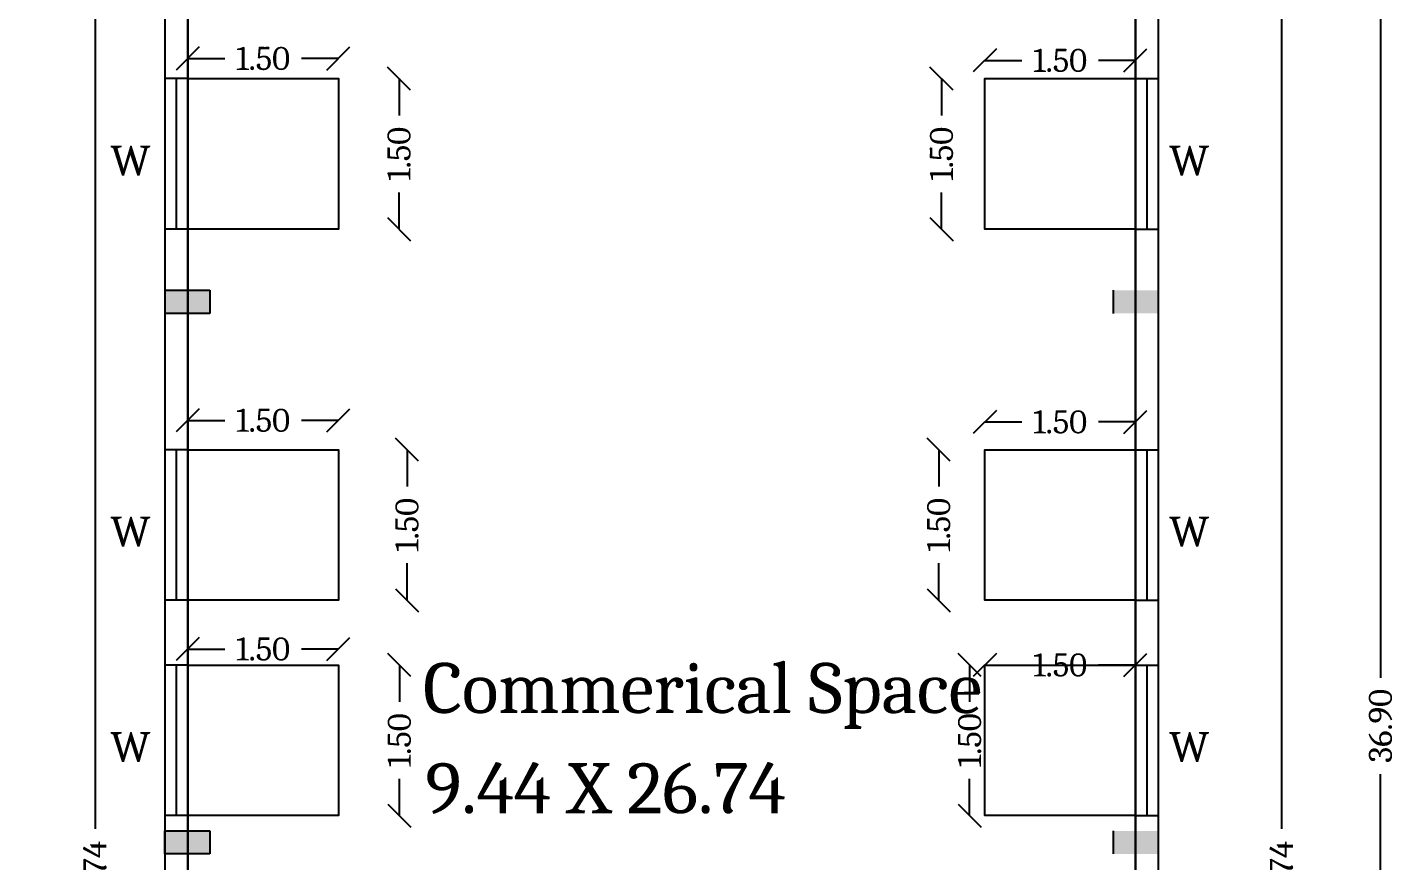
# Model space of a CAD drawing. Header units: metres. Extents: x 54 to 230, y 9 to 104.
# Drawn here: x 103.3 to 116.93, y 47.22 to 55.53 of the extents above; entities that cross this region are included whole.
import ezdxf

# ---------------------------------------------------------------- set-up
doc = ezdxf.new("R2010")
doc.units = ezdxf.units.M
doc.header["$MEASUREMENT"] = 0
for name, color, linetype in [('BLK_1_FLR_1_ROOM_2_LIGHT_VENTILATION_16', 2, 'Continuous'), ('BLK_1_FLR_1_ROOM_2_LIGHT_VENTILATION_17', 2, 'Continuous'), ('BLK_1_FLR_1_ROOM_2_LIGHT_VENTILATION_18', 2, 'Continuous'), ('BLK_1_FLR_1_ROOM_2_LIGHT_VENTILATION_6', 2, 'Continuous'), ('BLK_1_FLR_1_ROOM_2_LIGHT_VENTILATION_7', 2, 'Continuous'), ('BLK_1_FLR_1_ROOM_2_LIGHT_VENTILATION_8', 2, 'Continuous'), ('BLK_1_FLR_2_BLT_UP_AREA', 18, 'Continuous'), ('BLK_1_FLR_2_REGULAR_ROOM', 7, 'Continuous')]:
    doc.layers.add(name, color=color, linetype=linetype)
doc.styles.get("Standard").update_dxf_attribs({"font": 'Cambria.ttf'})
doc.dimstyles.get("Standard").update_dxf_attribs({"dimtxt": 0.23, "dimasz": 0.23, "dimexe": 0.18, "dimexo": 0.0625, "dimgap": 0.09, "dimtad": 0, "dimzin": 0, "dimdsep": 46, "dimtxsty": 'Standard', "dimblk": 'OBLIQUE', "dimcen": 0.09, "dimse1": 1, "dimse2": 1, "dimadec": 0, "dimazin": 0, "dimtfac": 1, "dimtofl": 0, "dimtmove": 0, "dimatfit": 3, "dimldrblk": 'OBLIQUE', "dimfxl": 0, "dimtolj": 1, "dimtzin": 0, "dimarcsym": 0})

# ---------------------------------------------------------------- blocks, each defined once
blk = doc.blocks.new('_Oblique')
at = {"color": 0, "linetype": 'ByBlock', "lineweight": -2}
blk.add_line((-0.5, -0.5), (0.5, 0.5), dxfattribs=at)
blk = doc.blocks.new('*D199')
at = {"color": 0, "lineweight": -2, "ltscale": 0.25}
for p, q in [((103.977, 60.434), (103.977, 47.55)), ((103.977, 33.694), (103.977, 46.578))]:
    blk.add_line(p, q, dxfattribs=at)
at = {"color": 0, "lineweight": -2, "ltscale": 0.25, "xscale": 0.23, "yscale": 0.23, "zscale": 0.23}
for p, rotation in [((103.977, 60.434), 90), ((103.977, 33.694), 270)]:
    blk.add_blockref('_Oblique', p, dxfattribs=dict(at, rotation=rotation))
at = {"color": 0, "lineweight": 25, "ltscale": 0.25, "insert": (103.977, 47.064), "char_height": 0.23, "attachment_point": 5, "rotation": 90}
blk.add_mtext('\\A1;26.74', dxfattribs=at)
blk = doc.blocks.new('*D19')
at = {"color": 0, "lineweight": -2, "ltscale": 0.25}
for p, q in [((103.034, 67.024), (103.034, 49.054)), ((103.034, 30.124), (103.034, 48.094))]:
    blk.add_line(p, q, dxfattribs=at)
at = {"color": 0, "lineweight": -2, "ltscale": 0.25, "xscale": 0.23, "yscale": 0.23, "zscale": 0.23}
for p, rotation in [((103.034, 67.024), 90), ((103.034, 30.124), 270)]:
    blk.add_blockref('_Oblique', p, dxfattribs=dict(at, rotation=rotation))
at = {"color": 0, "lineweight": 25, "ltscale": 0.25, "insert": (103.034, 48.574), "char_height": 0.23, "attachment_point": 5, "rotation": 90}
blk.add_mtext('\\A1;36.90', dxfattribs=at)
blk = doc.blocks.new('*D210')
at = {"color": 0, "lineweight": -2, "ltscale": 0.25}
for p, q in [((115.797, 60.434), (115.797, 47.55)), ((115.797, 33.694), (115.797, 46.578))]:
    blk.add_line(p, q, dxfattribs=at)
at = {"color": 0, "lineweight": -2, "ltscale": 0.25, "xscale": 0.23, "yscale": 0.23, "zscale": 0.23}
for p, rotation in [((115.797, 60.434), 90), ((115.797, 33.694), 270)]:
    blk.add_blockref('_Oblique', p, dxfattribs=dict(at, rotation=rotation))
at = {"color": 0, "lineweight": 25, "ltscale": 0.25, "insert": (115.797, 47.064), "char_height": 0.23, "attachment_point": 5, "rotation": 90}
blk.add_mtext('\\A1;26.74', dxfattribs=at)
blk = doc.blocks.new('*D20')
at = {"color": 0, "lineweight": -2, "ltscale": 0.25}
for p, q in [((116.783, 67.024), (116.783, 49.054)), ((116.783, 30.124), (116.783, 48.094))]:
    blk.add_line(p, q, dxfattribs=at)
at = {"color": 0, "lineweight": -2, "ltscale": 0.25, "xscale": 0.23, "yscale": 0.23, "zscale": 0.23}
for p, rotation in [((116.783, 67.024), 90), ((116.783, 30.124), 270)]:
    blk.add_blockref('_Oblique', p, dxfattribs=dict(at, rotation=rotation))
at = {"color": 0, "lineweight": 25, "ltscale": 0.25, "insert": (116.783, 48.574), "char_height": 0.23, "attachment_point": 5, "rotation": 90}
blk.add_mtext('\\A1;36.90', dxfattribs=at)
blk = doc.blocks.new('*D124')
at = {"layer": 'BLK_1_FLR_1_ROOM_2_LIGHT_VENTILATION_6', "color": 0, "lineweight": -2, "ltscale": 0.25}
for p, q in [((104.901, 49.339), (105.269, 49.339)), ((106.401, 49.339), (106.034, 49.339))]:
    blk.add_line(p, q, dxfattribs=at)
at = {"layer": 'BLK_1_FLR_1_ROOM_2_LIGHT_VENTILATION_6', "color": 0, "lineweight": -2, "ltscale": 0.25, "xscale": 0.23, "yscale": 0.23, "zscale": 0.23, "rotation": 180}
blk.add_blockref('_Oblique', (104.901, 49.339), dxfattribs=at)
at = {"layer": 'BLK_1_FLR_1_ROOM_2_LIGHT_VENTILATION_6', "color": 0, "lineweight": -2, "ltscale": 0.25, "xscale": 0.23, "yscale": 0.23, "zscale": 0.23}
blk.add_blockref('_Oblique', (106.401, 49.339), dxfattribs=at)
at = {"layer": 'BLK_1_FLR_1_ROOM_2_LIGHT_VENTILATION_6', "color": 0, "lineweight": 25, "ltscale": 0.25, "insert": (105.651, 49.339), "char_height": 0.23, "attachment_point": 5}
blk.add_mtext('\\A1;1.50', dxfattribs=at)
blk = doc.blocks.new('*D125')
at = {"layer": 'BLK_1_FLR_1_ROOM_2_LIGHT_VENTILATION_6', "color": 0, "lineweight": -2, "ltscale": 0.25}
for p, q in [((107.009, 49.18), (107.009, 48.813)), ((107.009, 47.68), (107.009, 48.048))]:
    blk.add_line(p, q, dxfattribs=at)
at = {"layer": 'BLK_1_FLR_1_ROOM_2_LIGHT_VENTILATION_6', "color": 0, "lineweight": -2, "ltscale": 0.25, "xscale": 0.23, "yscale": 0.23, "zscale": 0.23}
for p, rotation in [((107.009, 49.18), 90), ((107.009, 47.68), 270)]:
    blk.add_blockref('_Oblique', p, dxfattribs=dict(at, rotation=rotation))
at = {"layer": 'BLK_1_FLR_1_ROOM_2_LIGHT_VENTILATION_6', "color": 0, "lineweight": 25, "ltscale": 0.25, "insert": (107.009, 48.43), "char_height": 0.23, "attachment_point": 5, "rotation": 90}
blk.add_mtext('\\A1;1.50', dxfattribs=at)
blk = doc.blocks.new('*D126')
at = {"layer": 'BLK_1_FLR_1_ROOM_2_LIGHT_VENTILATION_7', "color": 0, "lineweight": -2, "ltscale": 0.25}
for p, q in [((104.901, 51.617), (105.269, 51.617)), ((106.401, 51.617), (106.034, 51.617))]:
    blk.add_line(p, q, dxfattribs=at)
at = {"layer": 'BLK_1_FLR_1_ROOM_2_LIGHT_VENTILATION_7', "color": 0, "lineweight": -2, "ltscale": 0.25, "xscale": 0.23, "yscale": 0.23, "zscale": 0.23, "rotation": 180}
blk.add_blockref('_Oblique', (104.901, 51.617), dxfattribs=at)
at = {"layer": 'BLK_1_FLR_1_ROOM_2_LIGHT_VENTILATION_7', "color": 0, "lineweight": -2, "ltscale": 0.25, "xscale": 0.23, "yscale": 0.23, "zscale": 0.23}
blk.add_blockref('_Oblique', (106.401, 51.617), dxfattribs=at)
at = {"layer": 'BLK_1_FLR_1_ROOM_2_LIGHT_VENTILATION_7', "color": 0, "lineweight": 25, "ltscale": 0.25, "insert": (105.651, 51.617), "char_height": 0.23, "attachment_point": 5}
blk.add_mtext('\\A1;1.50', dxfattribs=at)
blk = doc.blocks.new('*D127')
at = {"layer": 'BLK_1_FLR_1_ROOM_2_LIGHT_VENTILATION_7', "color": 0, "lineweight": -2, "ltscale": 0.25}
for p, q in [((107.085, 51.325), (107.085, 50.958)), ((107.085, 49.825), (107.085, 50.193))]:
    blk.add_line(p, q, dxfattribs=at)
at = {"layer": 'BLK_1_FLR_1_ROOM_2_LIGHT_VENTILATION_7', "color": 0, "lineweight": -2, "ltscale": 0.25, "xscale": 0.23, "yscale": 0.23, "zscale": 0.23}
for p, rotation in [((107.085, 51.325), 90), ((107.085, 49.825), 270)]:
    blk.add_blockref('_Oblique', p, dxfattribs=dict(at, rotation=rotation))
at = {"layer": 'BLK_1_FLR_1_ROOM_2_LIGHT_VENTILATION_7', "color": 0, "lineweight": 25, "ltscale": 0.25, "insert": (107.085, 50.575), "char_height": 0.23, "attachment_point": 5, "rotation": 90}
blk.add_mtext('\\A1;1.50', dxfattribs=at)
blk = doc.blocks.new('*D128')
at = {"layer": 'BLK_1_FLR_1_ROOM_2_LIGHT_VENTILATION_8', "color": 0, "lineweight": -2, "ltscale": 0.25}
for p, q in [((104.901, 55.221), (105.269, 55.221)), ((106.401, 55.221), (106.034, 55.221))]:
    blk.add_line(p, q, dxfattribs=at)
at = {"layer": 'BLK_1_FLR_1_ROOM_2_LIGHT_VENTILATION_8', "color": 0, "lineweight": -2, "ltscale": 0.25, "xscale": 0.23, "yscale": 0.23, "zscale": 0.23, "rotation": 180}
blk.add_blockref('_Oblique', (104.901, 55.221), dxfattribs=at)
at = {"layer": 'BLK_1_FLR_1_ROOM_2_LIGHT_VENTILATION_8', "color": 0, "lineweight": -2, "ltscale": 0.25, "xscale": 0.23, "yscale": 0.23, "zscale": 0.23}
blk.add_blockref('_Oblique', (106.401, 55.221), dxfattribs=at)
at = {"layer": 'BLK_1_FLR_1_ROOM_2_LIGHT_VENTILATION_8', "color": 0, "lineweight": 25, "ltscale": 0.25, "insert": (105.651, 55.221), "char_height": 0.23, "attachment_point": 5}
blk.add_mtext('\\A1;1.50', dxfattribs=at)
blk = doc.blocks.new('*D129')
at = {"layer": 'BLK_1_FLR_1_ROOM_2_LIGHT_VENTILATION_8', "color": 0, "lineweight": -2, "ltscale": 0.25}
for p, q in [((107.006, 55.021), (107.006, 54.654)), ((107.006, 53.521), (107.006, 53.888))]:
    blk.add_line(p, q, dxfattribs=at)
at = {"layer": 'BLK_1_FLR_1_ROOM_2_LIGHT_VENTILATION_8', "color": 0, "lineweight": -2, "ltscale": 0.25, "xscale": 0.23, "yscale": 0.23, "zscale": 0.23}
for p, rotation in [((107.006, 55.021), 90), ((107.006, 53.521), 270)]:
    blk.add_blockref('_Oblique', p, dxfattribs=dict(at, rotation=rotation))
at = {"layer": 'BLK_1_FLR_1_ROOM_2_LIGHT_VENTILATION_8', "color": 0, "lineweight": 25, "ltscale": 0.25, "insert": (107.006, 54.271), "char_height": 0.23, "attachment_point": 5, "rotation": 90}
blk.add_mtext('\\A1;1.50', dxfattribs=at)
blk = doc.blocks.new('*D138')
at = {"layer": 'BLK_1_FLR_1_ROOM_2_LIGHT_VENTILATION_18', "color": 0, "lineweight": -2, "ltscale": 0.25}
for p, q in [((112.841, 55.202), (113.209, 55.202)), ((114.341, 55.202), (113.974, 55.202))]:
    blk.add_line(p, q, dxfattribs=at)
at = {"layer": 'BLK_1_FLR_1_ROOM_2_LIGHT_VENTILATION_18', "color": 0, "lineweight": -2, "ltscale": 0.25, "xscale": 0.23, "yscale": 0.23, "zscale": 0.23, "rotation": 180}
blk.add_blockref('_Oblique', (112.841, 55.202), dxfattribs=at)
at = {"layer": 'BLK_1_FLR_1_ROOM_2_LIGHT_VENTILATION_18', "color": 0, "lineweight": -2, "ltscale": 0.25, "xscale": 0.23, "yscale": 0.23, "zscale": 0.23}
blk.add_blockref('_Oblique', (114.341, 55.202), dxfattribs=at)
at = {"layer": 'BLK_1_FLR_1_ROOM_2_LIGHT_VENTILATION_18', "color": 0, "lineweight": 25, "ltscale": 0.25, "insert": (113.591, 55.202), "char_height": 0.23, "attachment_point": 5}
blk.add_mtext('\\A1;1.50', dxfattribs=at)
blk = doc.blocks.new('*D139')
at = {"layer": 'BLK_1_FLR_1_ROOM_2_LIGHT_VENTILATION_18', "color": 0, "lineweight": -2, "ltscale": 0.25}
for p, q in [((112.41, 55.021), (112.41, 54.654)), ((112.41, 53.521), (112.41, 53.888))]:
    blk.add_line(p, q, dxfattribs=at)
at = {"layer": 'BLK_1_FLR_1_ROOM_2_LIGHT_VENTILATION_18', "color": 0, "lineweight": -2, "ltscale": 0.25, "xscale": 0.23, "yscale": 0.23, "zscale": 0.23}
for p, rotation in [((112.41, 55.021), 90), ((112.41, 53.521), 270)]:
    blk.add_blockref('_Oblique', p, dxfattribs=dict(at, rotation=rotation))
at = {"layer": 'BLK_1_FLR_1_ROOM_2_LIGHT_VENTILATION_18', "color": 0, "lineweight": 25, "ltscale": 0.25, "insert": (112.41, 54.271), "char_height": 0.23, "attachment_point": 5, "rotation": 90}
blk.add_mtext('\\A1;1.50', dxfattribs=at)
blk = doc.blocks.new('*D140')
at = {"layer": 'BLK_1_FLR_1_ROOM_2_LIGHT_VENTILATION_17', "color": 0, "lineweight": -2, "ltscale": 0.25}
for p, q in [((112.841, 51.601), (113.209, 51.601)), ((114.341, 51.601), (113.974, 51.601))]:
    blk.add_line(p, q, dxfattribs=at)
at = {"layer": 'BLK_1_FLR_1_ROOM_2_LIGHT_VENTILATION_17', "color": 0, "lineweight": -2, "ltscale": 0.25, "xscale": 0.23, "yscale": 0.23, "zscale": 0.23, "rotation": 180}
blk.add_blockref('_Oblique', (112.841, 51.601), dxfattribs=at)
at = {"layer": 'BLK_1_FLR_1_ROOM_2_LIGHT_VENTILATION_17', "color": 0, "lineweight": -2, "ltscale": 0.25, "xscale": 0.23, "yscale": 0.23, "zscale": 0.23}
blk.add_blockref('_Oblique', (114.341, 51.601), dxfattribs=at)
at = {"layer": 'BLK_1_FLR_1_ROOM_2_LIGHT_VENTILATION_17', "color": 0, "lineweight": 25, "ltscale": 0.25, "insert": (113.591, 51.601), "char_height": 0.23, "attachment_point": 5}
blk.add_mtext('\\A1;1.50', dxfattribs=at)
blk = doc.blocks.new('*D141')
at = {"layer": 'BLK_1_FLR_1_ROOM_2_LIGHT_VENTILATION_17', "color": 0, "lineweight": -2, "ltscale": 0.25}
for p, q in [((112.382, 51.325), (112.382, 50.958)), ((112.382, 49.825), (112.382, 50.193))]:
    blk.add_line(p, q, dxfattribs=at)
at = {"layer": 'BLK_1_FLR_1_ROOM_2_LIGHT_VENTILATION_17', "color": 0, "lineweight": -2, "ltscale": 0.25, "xscale": 0.23, "yscale": 0.23, "zscale": 0.23}
for p, rotation in [((112.382, 51.325), 90), ((112.382, 49.825), 270)]:
    blk.add_blockref('_Oblique', p, dxfattribs=dict(at, rotation=rotation))
at = {"layer": 'BLK_1_FLR_1_ROOM_2_LIGHT_VENTILATION_17', "color": 0, "lineweight": 25, "ltscale": 0.25, "insert": (112.382, 50.575), "char_height": 0.23, "attachment_point": 5, "rotation": 90}
blk.add_mtext('\\A1;1.50', dxfattribs=at)
blk = doc.blocks.new('*D142')
at = {"layer": 'BLK_1_FLR_1_ROOM_2_LIGHT_VENTILATION_16', "color": 0, "lineweight": -2, "ltscale": 0.25}
for p, q in [((112.841, 49.18), (113.209, 49.18)), ((114.341, 49.18), (113.974, 49.18))]:
    blk.add_line(p, q, dxfattribs=at)
at = {"layer": 'BLK_1_FLR_1_ROOM_2_LIGHT_VENTILATION_16', "color": 0, "lineweight": -2, "ltscale": 0.25, "xscale": 0.23, "yscale": 0.23, "zscale": 0.23, "rotation": 180}
blk.add_blockref('_Oblique', (112.841, 49.18), dxfattribs=at)
at = {"layer": 'BLK_1_FLR_1_ROOM_2_LIGHT_VENTILATION_16', "color": 0, "lineweight": -2, "ltscale": 0.25, "xscale": 0.23, "yscale": 0.23, "zscale": 0.23}
blk.add_blockref('_Oblique', (114.341, 49.18), dxfattribs=at)
at = {"layer": 'BLK_1_FLR_1_ROOM_2_LIGHT_VENTILATION_16', "color": 0, "lineweight": 25, "ltscale": 0.25, "insert": (113.591, 49.18), "char_height": 0.23, "attachment_point": 5}
blk.add_mtext('\\A1;1.50', dxfattribs=at)
blk = doc.blocks.new('*D143')
at = {"layer": 'BLK_1_FLR_1_ROOM_2_LIGHT_VENTILATION_16', "color": 0, "lineweight": -2, "ltscale": 0.25}
for p, q in [((112.69, 49.18), (112.69, 48.813)), ((112.69, 47.68), (112.69, 48.048))]:
    blk.add_line(p, q, dxfattribs=at)
at = {"layer": 'BLK_1_FLR_1_ROOM_2_LIGHT_VENTILATION_16', "color": 0, "lineweight": -2, "ltscale": 0.25, "xscale": 0.23, "yscale": 0.23, "zscale": 0.23}
for p, rotation in [((112.69, 49.18), 90), ((112.69, 47.68), 270)]:
    blk.add_blockref('_Oblique', p, dxfattribs=dict(at, rotation=rotation))
at = {"layer": 'BLK_1_FLR_1_ROOM_2_LIGHT_VENTILATION_16', "color": 0, "lineweight": 25, "ltscale": 0.25, "insert": (112.69, 48.43), "char_height": 0.23, "attachment_point": 5, "rotation": 90}
blk.add_mtext('\\A1;1.50', dxfattribs=at)

msp = doc.modelspace()

# ---------------------------------------------------------------- hatches: boundary and pattern name
h = msp.add_hatch()
h.set_pattern_fill('ANSI33', color=0)
h.set_pattern_definition([(45, (16.27238, -3e-14), (-0.1767767, 0.1767767), []), (45, (16.44916, -3e-14), (-0.1767767, 0.1767767), [0.125, -0.0625])])
h.paths.add_polyline_path([(114.571, 63.166), (114.341, 63.166), (114.341, 62.556), (114.571, 62.556)])
h.paths.add_polyline_path([(111.675, 33.063), (112.792, 33.063), (112.792, 33.415), (111.675, 33.415)], flags=9)
h.paths.add_polyline_path([(106.911, 62.802), (108.736, 62.802), (108.736, 63.155), (106.911, 63.155)], flags=9)
h.paths.add_polyline_path([(110.97, 66.55), (110.97, 65.433), (111.323, 65.433), (111.323, 66.55)], flags=9)
h.paths.add_polyline_path([(112.133, 32.58), (114.193, 32.58), (114.193, 32.988), (112.133, 32.988)], flags=9)
h.paths.add_polyline_path([(106.985, 61.43), (108.467, 61.43), (108.467, 61.734), (106.985, 61.734)], flags=9)
h.paths.add_polyline_path([(107.084, 61.833), (108.598, 61.833), (108.598, 62.305), (107.084, 62.305)], flags=9)
h.paths.add_polyline_path([(105.122, 61.998), (106.473, 61.998), (106.473, 62.302), (105.122, 62.302)], flags=9)
h.paths.add_polyline_path([(105.224, 62.404), (106.127, 62.404), (106.127, 62.859), (105.224, 62.859)], flags=9)
h.paths.add_polyline_path([(106.196, 60.812), (107.14, 60.812), (107.14, 61.427), (106.196, 61.427)], flags=9)
h.paths.add_polyline_path([(108.596, 60.878), (109.54, 60.878), (109.54, 61.493), (108.596, 61.493)], flags=9)
h.paths.add_polyline_path([(111.182, 62.686), (112.126, 62.686), (112.126, 63.301), (111.182, 63.301)], flags=9)
h.paths.add_polyline_path([(111.096, 60.873), (112.04, 60.873), (112.04, 61.488), (111.096, 61.488)], flags=9)
h.paths.add_polyline_path([(109.892, 60.257), (111.152, 60.257), (111.152, 61.015), (109.892, 61.015)], flags=9)
h.paths.add_polyline_path([(109.731, 33.688), (110.965, 33.688), (110.965, 34.447), (109.731, 34.447)], flags=9)
h.paths.add_polyline_path([(108.965, 31.84), (109.94, 31.84), (109.94, 32.619), (108.965, 32.619)], flags=9)
h.paths.add_polyline_path([(111.332, 31.069), (112.362, 31.069), (112.362, 31.662), (111.332, 31.662)], flags=9)
h.paths.add_polyline_path([(112.247, 30.948), (114.476, 30.948), (114.476, 31.419), (112.247, 31.419)], flags=9)
h.paths.add_polyline_path([(112.626, 31.351), (113.776, 31.351), (113.776, 32.139), (112.626, 32.139)], flags=9)
h.paths.add_polyline_path([(113.365, 64.739), (114.056, 64.739), (114.056, 65.189), (113.365, 65.189)], flags=9)
h.paths.add_polyline_path([(112.116, 65.342), (114.148, 65.342), (114.148, 65.814), (112.116, 65.814)], flags=9)
h.paths.add_polyline_path([(112.496, 65.945), (113.235, 65.945), (113.235, 66.268), (112.496, 66.268)], flags=9)
h.paths.add_polyline_path([(107.076, 48.377), (113.216, 48.377), (113.216, 49.388), (107.076, 49.388)], flags=9)
h.paths.add_polyline_path([(107.137, 47.567), (111.328, 47.567), (111.328, 48.353), (107.137, 48.353)], flags=9)
at = {"lineweight": 25, "ltscale": 0.25}
h = msp.add_hatch(color=0, dxfattribs=at)
h.dxf.hatch_style = 1
h.paths.add_polyline_path([(105.121, 52.683), (105.121, 52.913), (104.671, 52.913), (104.671, 52.683)])
h = msp.add_hatch(color=0, dxfattribs=at)
h.dxf.hatch_style = 1
h.paths.add_polyline_path([(114.121, 52.683), (114.121, 52.913), (114.571, 52.913), (114.571, 52.683)])
h = msp.add_hatch(color=0, dxfattribs=at)
h.dxf.hatch_style = 1
h.paths.add_polyline_path([(105.121, 47.298), (105.121, 47.528), (104.671, 47.528), (104.671, 47.298)])
h = msp.add_hatch(color=0, dxfattribs=at)
h.dxf.hatch_style = 1
h.paths.add_polyline_path([(114.121, 47.298), (114.121, 47.528), (114.571, 47.528), (114.571, 47.298)])

# ---------------------------------------------------------------- linework, layer by layer
at = {"color": 0, "lineweight": 25, "ltscale": 0.25}
for p, q in [((104.671, 67.024), (104.671, 30.124)), ((114.571, 30.124), (114.571, 67.024)), ((104.901, 60.434), (104.901, 34.784)), ((114.341, 34.784), (114.341, 60.434)), ((104.901, 55.021), (104.671, 55.021)), ((104.786, 55.021), (104.786, 53.521)), ((114.341, 55.021), (114.571, 55.021)), ((114.456, 55.021), (114.456, 53.521)), ((104.901, 53.521), (104.671, 53.521)), ((114.341, 53.521), (114.571, 53.521)), ((104.671, 52.913), (105.121, 52.913)), ((105.121, 52.913), (105.121, 52.683)), ((114.121, 52.913), (114.121, 52.683)), ((105.121, 52.683), (104.671, 52.683)), ((104.901, 51.325), (104.671, 51.325)), ((104.786, 51.325), (104.786, 49.825)), ((114.341, 51.325), (114.571, 51.325)), ((114.456, 51.325), (114.456, 49.825)), ((104.901, 49.825), (104.671, 49.825)), ((114.341, 49.825), (114.571, 49.825)), ((104.901, 49.18), (104.671, 49.18)), ((104.786, 49.18), (104.786, 47.68)), ((114.341, 49.18), (114.571, 49.18)), ((114.456, 49.18), (114.456, 47.68)), ((104.901, 47.68), (104.671, 47.68)), ((114.341, 47.68), (114.571, 47.68)), ((104.671, 47.528), (105.121, 47.528)), ((104.671, 47.298), (104.671, 47.528)), ((105.121, 47.528), (105.121, 47.298)), ((114.121, 47.528), (114.121, 47.298)), ((105.121, 47.298), (104.671, 47.298))]:
    msp.add_line(p, q, dxfattribs=at)
at = {"layer": 'BLK_1_FLR_1_ROOM_2_LIGHT_VENTILATION_16', "lineweight": 25, "ltscale": 0.25}
msp.add_lwpolyline([(114.341, 47.68), (112.841, 47.68), (112.841, 49.18), (114.341, 49.18)], close=True, dxfattribs=at)
at = {"layer": 'BLK_1_FLR_1_ROOM_2_LIGHT_VENTILATION_17', "lineweight": 25, "ltscale": 0.25}
msp.add_lwpolyline([(114.341, 49.825), (112.841, 49.825), (112.841, 51.325), (114.341, 51.325)], close=True, dxfattribs=at)
at = {"layer": 'BLK_1_FLR_1_ROOM_2_LIGHT_VENTILATION_18', "lineweight": 25, "ltscale": 0.25}
msp.add_lwpolyline([(114.341, 53.521), (112.841, 53.521), (112.841, 55.021), (114.341, 55.021)], close=True, dxfattribs=at)
at = {"layer": 'BLK_1_FLR_1_ROOM_2_LIGHT_VENTILATION_6', "lineweight": 25, "ltscale": 0.25}
msp.add_lwpolyline([(104.901, 49.18), (106.401, 49.18), (106.401, 47.68), (104.901, 47.68)], close=True, dxfattribs=at)
at = {"layer": 'BLK_1_FLR_1_ROOM_2_LIGHT_VENTILATION_7', "lineweight": 25, "ltscale": 0.25}
msp.add_lwpolyline([(104.901, 51.325), (106.401, 51.325), (106.401, 49.825), (104.901, 49.825)], close=True, dxfattribs=at)
at = {"layer": 'BLK_1_FLR_1_ROOM_2_LIGHT_VENTILATION_8', "lineweight": 25, "ltscale": 0.25}
msp.add_lwpolyline([(104.901, 55.021), (106.401, 55.021), (106.401, 53.521), (104.901, 53.521)], close=True, dxfattribs=at)
at = {"layer": 'BLK_1_FLR_2_BLT_UP_AREA', "color": 18, "lineweight": 25, "ltscale": 0.25}
msp.add_lwpolyline([(114.571, 67.024), (104.671, 67.024), (104.671, 30.124), (114.571, 30.124), (114.571, 40.224)], close=True, dxfattribs=at)
at = {"layer": 'BLK_1_FLR_2_REGULAR_ROOM', "lineweight": 25, "ltscale": 0.25}
msp.add_lwpolyline([(104.901, 60.434), (114.341, 60.434), (114.341, 33.694), (104.901, 33.694)], close=True, dxfattribs=at)

# ---------------------------------------------------------------- texts
at = {"color": 0}
for s, height, p in [('W', 0.3, (104.13, 54.053)), ('W', 0.3, (114.677, 54.053)), ('W', 0.3, (104.13, 50.358)), ('W', 0.3, (114.677, 50.358)), ('Commerical Space', 0.5, (107.245, 48.701)), ('W', 0.3, (104.13, 48.213)), ('W', 0.3, (114.677, 48.213)), ('9.44 X 26.74', 0.5, (107.268, 47.704))]:
    msp.add_text(s, height=height, dxfattribs=at).set_placement(p)

# ---------------------------------------------------------------- dimensions: what is measured, and where the dimension line sits
at = {"lineweight": 25, "ltscale": 0.25}
for base, p1, p2, picture, middle in [((103.034, 30.124), (104.671, 67.024), (104.671, 30.124), '*D19', (103.034, 48.574)), ((116.783, 30.124), (114.571, 67.024), (114.571, 30.124), '*D20', (116.783, 48.574)), ((103.977, 33.694), (104.901, 60.434), (104.901, 33.694), '*D199', (103.977, 47.064)), ((115.797, 33.694), (114.341, 60.434), (114.341, 33.694), '*D210', (115.797, 47.064))]:
    dim = msp.add_linear_dim(base=base, p1=p1, p2=p2, angle=90, dimstyle='Standard', dxfattribs=at)
    dim.commit()
    dim.dimension.update_dxf_attribs({"geometry": picture, "text_midpoint": middle})
at = {"layer": 'BLK_1_FLR_1_ROOM_2_LIGHT_VENTILATION_16', "color": 232, "lineweight": 25, "ltscale": 0.25}
dim = msp.add_linear_dim(base=(112.69, 47.68), p1=(112.841, 49.18), p2=(112.841, 47.68), angle=90, dimstyle='Standard', dxfattribs=at)
dim.commit()
dim.dimension.update_dxf_attribs({"geometry": '*D143', "text_midpoint": (112.69, 48.43)})
dim = msp.add_linear_dim(base=(114.341, 49.18), p1=(112.841, 49.18), p2=(114.341, 49.18), dimstyle='Standard', dxfattribs=at)
dim.commit()
dim.dimension.update_dxf_attribs({"geometry": '*D142', "text_midpoint": (113.591, 49.18)})
at = {"layer": 'BLK_1_FLR_1_ROOM_2_LIGHT_VENTILATION_17', "color": 232, "lineweight": 25, "ltscale": 0.25}
dim = msp.add_linear_dim(base=(114.341, 51.601), p1=(112.841, 51.325), p2=(114.341, 51.325), dimstyle='Standard', dxfattribs=at)
dim.commit()
dim.dimension.update_dxf_attribs({"geometry": '*D140', "text_midpoint": (113.591, 51.601)})
dim = msp.add_linear_dim(base=(112.382, 49.825), p1=(112.841, 51.325), p2=(112.841, 49.825), angle=90, dimstyle='Standard', dxfattribs=at)
dim.commit()
dim.dimension.update_dxf_attribs({"geometry": '*D141', "text_midpoint": (112.382, 50.575)})
at = {"layer": 'BLK_1_FLR_1_ROOM_2_LIGHT_VENTILATION_18', "color": 232, "lineweight": 25, "ltscale": 0.25}
dim = msp.add_linear_dim(base=(114.341, 55.202), p1=(112.841, 55.021), p2=(114.341, 55.021), dimstyle='Standard', dxfattribs=at)
dim.commit()
dim.dimension.update_dxf_attribs({"geometry": '*D138', "text_midpoint": (113.591, 55.202)})
dim = msp.add_linear_dim(base=(112.41, 53.521), p1=(112.841, 55.021), p2=(112.841, 53.521), angle=90, dimstyle='Standard', dxfattribs=at)
dim.commit()
dim.dimension.update_dxf_attribs({"geometry": '*D139', "text_midpoint": (112.41, 54.271)})
at = {"layer": 'BLK_1_FLR_1_ROOM_2_LIGHT_VENTILATION_6', "color": 232, "lineweight": 25, "ltscale": 0.25}
dim = msp.add_linear_dim(base=(106.401, 49.339), p1=(104.901, 49.18), p2=(106.401, 49.18), dimstyle='Standard', dxfattribs=at)
dim.commit()
dim.dimension.update_dxf_attribs({"geometry": '*D124', "text_midpoint": (105.651, 49.339)})
dim = msp.add_linear_dim(base=(107.009, 47.68), p1=(106.401, 49.18), p2=(106.401, 47.68), angle=90, dimstyle='Standard', dxfattribs=at)
dim.commit()
dim.dimension.update_dxf_attribs({"geometry": '*D125', "text_midpoint": (107.009, 48.43)})
at = {"layer": 'BLK_1_FLR_1_ROOM_2_LIGHT_VENTILATION_7', "color": 232, "lineweight": 25, "ltscale": 0.25}
dim = msp.add_linear_dim(base=(106.401, 51.617), p1=(104.901, 51.325), p2=(106.401, 51.325), dimstyle='Standard', dxfattribs=at)
dim.commit()
dim.dimension.update_dxf_attribs({"geometry": '*D126', "text_midpoint": (105.651, 51.617)})
dim = msp.add_linear_dim(base=(107.085, 49.825), p1=(106.401, 51.325), p2=(106.401, 49.825), angle=90, dimstyle='Standard', dxfattribs=at)
dim.commit()
dim.dimension.update_dxf_attribs({"geometry": '*D127', "text_midpoint": (107.085, 50.575)})
at = {"layer": 'BLK_1_FLR_1_ROOM_2_LIGHT_VENTILATION_8', "color": 232, "lineweight": 25, "ltscale": 0.25}
dim = msp.add_linear_dim(base=(106.401, 55.221), p1=(104.901, 55.021), p2=(106.401, 55.021), dimstyle='Standard', dxfattribs=at)
dim.commit()
dim.dimension.update_dxf_attribs({"geometry": '*D128', "text_midpoint": (105.651, 55.221)})
dim = msp.add_linear_dim(base=(107.006, 53.521), p1=(106.401, 55.021), p2=(106.401, 53.521), angle=90, dimstyle='Standard', dxfattribs=at)
dim.commit()
dim.dimension.update_dxf_attribs({"geometry": '*D129', "text_midpoint": (107.006, 54.271)})

doc.saveas('drawing.dxf')
